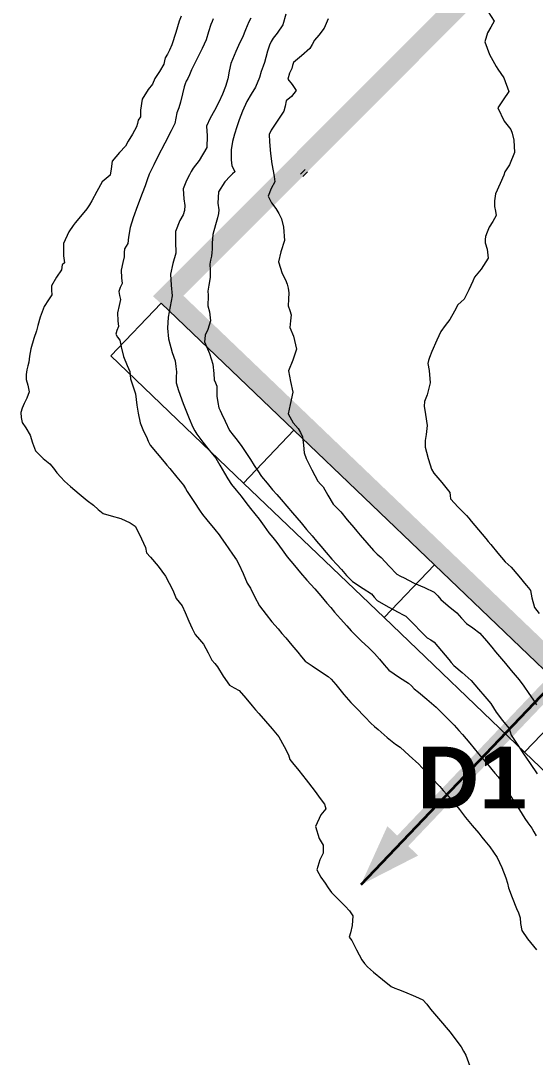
# Model space of a CAD drawing. Header units: metres. Extents: x 354768 to 355417, y 9249536 to 9250102.
# Drawn here: x 354811.21 to 354819.68, y 9249843.12 to 9249860.15 of the extents above; entities that cross this region are included whole.
import ezdxf
from ezdxf.enums import TextEntityAlignment as Align

# ---------------------------------------------------------------- set-up
doc = ezdxf.new("R2010")
doc.units = ezdxf.units.M
doc.header["$LTSCALE"] = 0.25
doc.linetypes.add('DASHED', pattern=[1.524, 1.27, -0.254])
for name, color, linetype, lineweight in [('ARQ-BASE', 8, 'CONTINUOUS', 13), ('ARQ-VEREDA', 9, 'CONTINUOUS', 9), ('DESCARGA', 1, 'CONTINUOUS', 35), ('LIMITE-INTERV', 1, 'DASHED', 70), ('TITULOS', 160, 'CONTINUOUS', 35)]:
    doc.layers.add(name, color=color, linetype=linetype, lineweight=lineweight)
doc.layers.add('CURVAS', color=33, linetype='CONTINUOUS', lineweight=13, true_color=0xb08860)
doc.layers.add('NUDOS', color=7, linetype='CONTINUOUS')
doc.styles.add('TITULOS', font='arialbd.ttf')

# ---------------------------------------------------------------- blocks, each defined once
blk = doc.blocks.new('ARQUITECTURA_BASE')
at = {"layer": 'ARQ-BASE'}
for points in [[(354815.894, 9249857.707), (354815.816, 9249857.629)], [(354815.929, 9249857.671), (354815.852, 9249857.594)]]:
    blk.add_lwpolyline(points, dxfattribs=at)
at = {"layer": 'ARQ-VEREDA'}
for points in [[(354812.697, 9249854.644), (354814.879, 9249852.556), (354815.708, 9249853.423), (354813.526, 9249855.511), (354812.697, 9249854.644)], [(354814.879, 9249852.556), (354817.191, 9249850.344), (354818.02, 9249851.211), (354815.708, 9249853.423), (354814.879, 9249852.556)], [(354817.191, 9249850.344), (354819.503, 9249848.131), (354820.332, 9249848.998), (354818.02, 9249851.211), (354817.191, 9249850.344)], [(354819.503, 9249848.131), (354821.815, 9249845.919), (354822.644, 9249846.786), (354820.332, 9249848.998), (354819.503, 9249848.131)]]:
    blk.add_lwpolyline(points, close=True, dxfattribs=at)
blk = doc.blocks.new('CURVAS_DE_NIVEL')
at = {"layer": 'CURVAS'}
for points in [[(354813.853, 9249860.23), (354813.822, 9249860.146), (354813.766, 9249859.962), (354813.701, 9249859.757), (354813.66, 9249859.667), (354813.627, 9249859.601), (354813.588, 9249859.543), (354813.579, 9249859.494), (354813.568, 9249859.439), (354813.494, 9249859.32), (354813.419, 9249859.203), (354813.384, 9249859.113), (354813.311, 9249859.024), (354813.214, 9249858.866), (354813.186, 9249858.683), (354813.185, 9249858.574), (354813.144, 9249858.517), (354813.133, 9249858.465), (354813.119, 9249858.407), (354813.051, 9249858.289), (354812.983, 9249858.176), (354812.937, 9249858.092), (354812.837, 9249857.987), (354812.72, 9249857.843), (354812.699, 9249857.719), (354812.685, 9249857.615), (354812.621, 9249857.558), (354812.551, 9249857.503), (354812.465, 9249857.349), (354812.384, 9249857.196), (354812.343, 9249857.128), (354812.299, 9249857.061), (354812.199, 9249856.937), (354812.112, 9249856.83), (354812.076, 9249856.786), (354812.006, 9249856.685), (354811.917, 9249856.492), (354811.917, 9249856.288), (354811.936, 9249856.176), (354811.896, 9249856.139), (354811.887, 9249856.06), (354811.805, 9249855.937), (354811.719, 9249855.799), (354811.722, 9249855.725), (354811.725, 9249855.651), (354811.67, 9249855.567), (354811.597, 9249855.455), (354811.536, 9249855.28), (354811.497, 9249855.146), (354811.471, 9249855.056), (354811.429, 9249854.929), (354811.379, 9249854.764), (354811.361, 9249854.64), (354811.349, 9249854.545), (354811.331, 9249854.48), (354811.314, 9249854.415), (354811.306, 9249854.34), (354811.303, 9249854.26), (354811.331, 9249854.167), (354811.354, 9249854.056), (354811.315, 9249853.951), (354811.27, 9249853.864), (354811.238, 9249853.789), (354811.214, 9249853.713), (354811.22, 9249853.632), (354811.239, 9249853.552), (354811.297, 9249853.463), (354811.371, 9249853.345), (354811.407, 9249853.218), (354811.458, 9249853.083), (354811.585, 9249852.96), (354811.695, 9249852.873), (354811.752, 9249852.799), (354811.808, 9249852.724), (354811.871, 9249852.654), (354811.936, 9249852.587), (354812.033, 9249852.499), (354812.174, 9249852.378), (354812.309, 9249852.27), (354812.409, 9249852.192), (354812.487, 9249852.121), (354812.57, 9249852.058), (354812.703, 9249852.019), (354812.863, 9249851.973), (354813.012, 9249851.901), (354813.099, 9249851.85), (354813.137, 9249851.775), (354813.202, 9249851.637), (354813.265, 9249851.496), (354813.284, 9249851.408), (354813.346, 9249851.339), (354813.474, 9249851.191), (354813.597, 9249851.027), (354813.714, 9249850.794), (354813.772, 9249850.657), (354813.821, 9249850.598), (354813.87, 9249850.538), (354813.917, 9249850.428), (354813.977, 9249850.284), (354814.032, 9249850.166), (354814.086, 9249850.066), (354814.152, 9249849.987), (354814.218, 9249849.909), (354814.295, 9249849.767), (354814.359, 9249849.643), (354814.405, 9249849.588), (354814.451, 9249849.534), (354814.543, 9249849.385), (354814.647, 9249849.232), (354814.726, 9249849.19), (354814.807, 9249849.149), (354814.918, 9249849.022), (354815.022, 9249848.894), (354815.076, 9249848.83), (354815.129, 9249848.767), (354815.239, 9249848.642), (354815.35, 9249848.516), (354815.407, 9249848.451), (354815.461, 9249848.384), (354815.548, 9249848.227), (354815.619, 9249848.089), (354815.638, 9249848.014), (354815.683, 9249847.957), (354815.786, 9249847.831), (354815.907, 9249847.678), (354816.038, 9249847.51), (354816.157, 9249847.353), (354816.211, 9249847.28), (354816.232, 9249847.202), (354816.149, 9249847.103), (354816.061, 9249846.913), (354816.121, 9249846.713), (354816.189, 9249846.607), (354816.186, 9249846.548), (354816.189, 9249846.476), (354816.134, 9249846.366), (354816.086, 9249846.201), (354816.149, 9249846.077), (354816.224, 9249845.983), (354816.272, 9249845.904), (354816.324, 9249845.826), (354816.433, 9249845.717), (354816.549, 9249845.604), (354816.621, 9249845.526), (354816.675, 9249845.442), (354816.664, 9249845.287), (354816.641, 9249845.165), (354816.615, 9249845.092), (354816.658, 9249845.041), (354816.736, 9249844.887), (354816.824, 9249844.719), (354816.871, 9249844.66), (354816.919, 9249844.607), (354816.966, 9249844.562), (354817.015, 9249844.519), (354817.162, 9249844.399), (354817.309, 9249844.282), (354817.367, 9249844.257), (354817.426, 9249844.234), (354817.529, 9249844.193), (354817.709, 9249844.12), (354817.827, 9249844.064), (354817.893, 9249843.993), (354817.954, 9249843.913), (354818.052, 9249843.798), (354818.149, 9249843.682), (354818.212, 9249843.607), (354818.275, 9249843.531), (354818.373, 9249843.405), (354818.459, 9249843.29), (354818.498, 9249843.223), (354818.534, 9249843.154), (354818.602, 9249842.974)], [(354815.001, 9249860.196), (354814.965, 9249860.136), (354814.912, 9249860.002), (354814.864, 9249859.878), (354814.819, 9249859.793), (354814.753, 9249859.649), (354814.67, 9249859.451), (354814.644, 9249859.326), (354814.619, 9249859.2), (354814.581, 9249859.074), (354814.533, 9249858.945), (354814.473, 9249858.817), (354814.403, 9249858.68), (354814.328, 9249858.552), (354814.272, 9249858.42), (354814.28, 9249858.26), (354814.274, 9249858.072), (354814.151, 9249857.855), (354814.051, 9249857.73), (354814.02, 9249857.674), (354813.99, 9249857.619), (354813.94, 9249857.527), (354813.888, 9249857.389), (354813.896, 9249857.225), (354813.914, 9249857.115), (354813.907, 9249857.032), (354813.888, 9249856.963), (354813.832, 9249856.868), (354813.759, 9249856.69), (354813.759, 9249856.527), (354813.765, 9249856.335), (354813.718, 9249856.162), (354813.675, 9249855.988), (354813.688, 9249855.809), (354813.705, 9249855.63), (354813.674, 9249855.456), (354813.639, 9249855.281), (354813.628, 9249855.103), (354813.645, 9249854.926), (354813.704, 9249854.702), (354813.753, 9249854.562), (354813.767, 9249854.472), (354813.776, 9249854.383), (354813.772, 9249854.294), (354813.772, 9249854.205), (354813.811, 9249854.074), (354813.888, 9249853.861), (354813.983, 9249853.618), (354814.045, 9249853.472), (354814.077, 9249853.414), (354814.111, 9249853.357), (354814.209, 9249853.229), (354814.314, 9249853.094), (354814.369, 9249853.031), (354814.422, 9249852.966), (354814.489, 9249852.852), (354814.564, 9249852.718), (354814.62, 9249852.623), (354814.681, 9249852.53), (354814.756, 9249852.439), (354814.841, 9249852.34), (354814.919, 9249852.236), (354814.992, 9249852.138), (354815.065, 9249852.049), (354815.138, 9249851.96), (354815.219, 9249851.845), (354815.294, 9249851.739), (354815.361, 9249851.66), (354815.428, 9249851.58), (354815.516, 9249851.457), (354815.599, 9249851.342), (354815.657, 9249851.271), (354815.717, 9249851.201), (354815.818, 9249851.081), (354815.921, 9249850.959), (354815.987, 9249850.888), (354816.053, 9249850.817), (354816.152, 9249850.7), (354816.251, 9249850.583), (354816.313, 9249850.509), (354816.376, 9249850.435), (354816.475, 9249850.323), (354816.58, 9249850.207), (354816.651, 9249850.128), (354816.724, 9249850.05), (354816.821, 9249849.96), (354816.936, 9249849.853), (354817.033, 9249849.754), (354817.118, 9249849.662), (354817.193, 9249849.569), (354817.271, 9249849.482), (354817.447, 9249849.361), (354817.595, 9249849.266), (354817.64, 9249849.222), (354817.685, 9249849.176), (354817.755, 9249849.119), (354817.894, 9249849.005), (354818.045, 9249848.873), (354818.241, 9249848.682), (354818.343, 9249848.575), (354818.383, 9249848.533), (354818.423, 9249848.491), (354818.48, 9249848.423), (354818.601, 9249848.28), (354818.745, 9249848.108), (354818.891, 9249847.934), (354819.014, 9249847.789), (354819.067, 9249847.726), (354819.099, 9249847.679), (354819.172, 9249847.567), (354819.315, 9249847.346), (354819.417, 9249847.185), (354819.508, 9249847.041), (354819.553, 9249846.971), (354819.588, 9249846.928), (354819.622, 9249846.886), (354819.655, 9249846.827), (354819.69, 9249846.759)], [(354814.378, 9249860.186), (354814.361, 9249860.142), (354814.342, 9249860.092), (354814.305, 9249859.973), (354814.263, 9249859.841), (354814.232, 9249859.769), (354814.199, 9249859.698), (354814.11, 9249859.522), (354814.021, 9249859.346), (354813.988, 9249859.264), (354813.963, 9249859.202), (354813.936, 9249859.159), (354813.919, 9249859.115), (354813.9, 9249859.065), (354813.875, 9249858.95), (354813.843, 9249858.812), (354813.813, 9249858.724), (354813.784, 9249858.639), (354813.767, 9249858.551), (354813.749, 9249858.465), (354813.688, 9249858.343), (354813.582, 9249858.143), (354813.47, 9249857.923), (354813.401, 9249857.785), (354813.363, 9249857.708), (354813.326, 9249857.63), (354813.295, 9249857.541), (354813.262, 9249857.442), (354813.213, 9249857.314), (354813.136, 9249857.113), (354813.062, 9249856.912), (354813.012, 9249856.754), (354812.988, 9249856.595), (354812.977, 9249856.493), (354812.948, 9249856.45), (354812.92, 9249856.407), (354812.918, 9249856.344), (354812.917, 9249856.275), (354812.894, 9249856.182), (354812.868, 9249856.056), (354812.873, 9249855.929), (354812.88, 9249855.833), (354812.852, 9249855.769), (354812.825, 9249855.705), (354812.84, 9249855.638), (354812.857, 9249855.57), (354812.835, 9249855.476), (354812.808, 9249855.352), (354812.813, 9249855.224), (354812.82, 9249855.128), (354812.796, 9249855.061), (354812.777, 9249855), (354812.808, 9249854.952), (354812.843, 9249854.904), (354812.866, 9249854.796), (354812.905, 9249854.634), (354812.966, 9249854.486), (354813.009, 9249854.39), (354813.014, 9249854.33), (354813.019, 9249854.269), (354813.057, 9249854.155), (354813.1, 9249854.02), (354813.113, 9249853.927), (354813.124, 9249853.833), (354813.144, 9249853.703), (354813.178, 9249853.546), (354813.236, 9249853.409), (354813.284, 9249853.314), (354813.312, 9249853.245), (354813.343, 9249853.177), (354813.457, 9249853.039), (354813.573, 9249852.904), (354813.619, 9249852.849), (354813.665, 9249852.795), (354813.782, 9249852.655), (354813.894, 9249852.52), (354813.922, 9249852.468), (354813.951, 9249852.416), (354814.06, 9249852.251), (354814.165, 9249852.095), (354814.206, 9249852.039), (354814.277, 9249851.951), (354814.407, 9249851.792), (354814.478, 9249851.705), (354814.511, 9249851.658), (354814.577, 9249851.563), (354814.698, 9249851.39), (354814.765, 9249851.293), (354814.803, 9249851.224), (354814.871, 9249851.069), (354814.941, 9249850.912), (354814.991, 9249850.829), (354815.061, 9249850.694), (354815.144, 9249850.54), (354815.196, 9249850.466), (354815.25, 9249850.394), (354815.347, 9249850.278), (354815.448, 9249850.159), (354815.51, 9249850.085), (354815.573, 9249850.012), (354815.672, 9249849.894), (354815.771, 9249849.777), (354815.831, 9249849.701), (354815.895, 9249849.629), (354816.008, 9249849.551), (354816.179, 9249849.439), (354816.271, 9249849.379), (354816.32, 9249849.334), (354816.395, 9249849.245), (354816.531, 9249849.084), (354816.605, 9249848.996), (354816.643, 9249848.952), (354816.724, 9249848.867), (354816.877, 9249848.708), (354816.973, 9249848.61), (354817.034, 9249848.556), (354817.096, 9249848.504), (354817.243, 9249848.377), (354817.377, 9249848.263), (354817.453, 9249848.214), (354817.605, 9249848.08), (354817.765, 9249847.936), (354817.813, 9249847.881), (354817.86, 9249847.825), (354817.981, 9249847.702), (354818.109, 9249847.572), (354818.165, 9249847.506), (354818.221, 9249847.439), (354818.328, 9249847.315), (354818.433, 9249847.192), (354818.483, 9249847.125), (354818.532, 9249847.058), (354818.64, 9249846.929), (354818.747, 9249846.802), (354818.798, 9249846.739), (354818.848, 9249846.676), (354818.931, 9249846.579), (354819.052, 9249846.405), (354819.128, 9249846.24), (354819.193, 9249846.066), (354819.222, 9249845.982), (354819.236, 9249845.906), (354819.298, 9249845.746), (354819.367, 9249845.567), (354819.399, 9249845.491), (354819.427, 9249845.413), (354819.436, 9249845.316), (354819.454, 9249845.205), (354819.551, 9249845.065), (354819.648, 9249844.945), (354819.698, 9249844.885)], [(354815.572, 9249860.261), (354815.524, 9249860.088), (354815.434, 9249859.951), (354815.365, 9249859.866), (354815.333, 9249859.81), (354815.304, 9249859.752), (354815.275, 9249859.652), (354815.247, 9249859.546), (354815.224, 9249859.469), (354815.204, 9249859.406), (354815.171, 9249859.321), (354815.139, 9249859.221), (354815.077, 9249859.062), (354815.006, 9249858.944), (354814.933, 9249858.827), (354814.864, 9249858.669), (354814.809, 9249858.523), (354814.767, 9249858.408), (354814.731, 9249858.291), (354814.698, 9249858.167), (354814.675, 9249858.031), (354814.676, 9249857.869), (354814.686, 9249857.766), (354814.713, 9249857.717), (354814.735, 9249857.671), (354814.7, 9249857.635), (354814.66, 9249857.6), (354814.572, 9249857.505), (354814.467, 9249857.339), (354814.458, 9249857.154), (354814.474, 9249857.044), (354814.469, 9249856.984), (354814.45, 9249856.913), (354814.416, 9249856.8), (354814.375, 9249856.638), (354814.365, 9249856.498), (354814.363, 9249856.4), (354814.358, 9249856.342), (354814.352, 9249856.285), (354814.337, 9249856.221), (354814.322, 9249856.151), (354814.328, 9249856.056), (354814.331, 9249855.932), (354814.31, 9249855.805), (354814.291, 9249855.71), (354814.295, 9249855.642), (354814.299, 9249855.58), (354814.294, 9249855.525), (354814.29, 9249855.47), (354814.317, 9249855.37), (354814.338, 9249855.221), (354814.292, 9249855.078), (354814.248, 9249854.985), (354814.242, 9249854.927), (354814.239, 9249854.875), (354814.27, 9249854.799), (354814.318, 9249854.683), (354814.376, 9249854.508), (354814.393, 9249854.355), (354814.397, 9249854.253), (354814.417, 9249854.201), (354814.437, 9249854.148), (354814.437, 9249854.074), (354814.437, 9249853.985), (354814.455, 9249853.879), (354814.473, 9249853.79), (354814.496, 9249853.746), (354814.519, 9249853.701), (354814.575, 9249853.574), (354814.648, 9249853.421), (354814.709, 9249853.341), (354814.774, 9249853.262), (354814.849, 9249853.158), (354814.929, 9249853.042), (354814.995, 9249852.941), (354815.056, 9249852.846), (354815.114, 9249852.755), (354815.174, 9249852.666), (354815.265, 9249852.556), (354815.358, 9249852.447), (354815.429, 9249852.365), (354815.5, 9249852.284), (354815.591, 9249852.175), (354815.682, 9249852.066), (354815.754, 9249851.983), (354815.826, 9249851.901), (354815.917, 9249851.794), (354816.007, 9249851.686), (354816.078, 9249851.602), (354816.148, 9249851.519), (354816.236, 9249851.413), (354816.329, 9249851.304), (354816.411, 9249851.219), (354816.492, 9249851.135), (354816.573, 9249851.038), (354816.669, 9249850.936), (354816.844, 9249850.822), (354816.981, 9249850.738), (354817.029, 9249850.681), (354817.076, 9249850.625), (354817.257, 9249850.524), (354817.435, 9249850.428), (354817.496, 9249850.395), (354817.546, 9249850.367), (354817.586, 9249850.332), (354817.665, 9249850.251), (354817.812, 9249850.102), (354817.901, 9249850.013), (354817.958, 9249849.977), (354818.014, 9249849.94), (354818.135, 9249849.799), (354818.254, 9249849.656), (354818.294, 9249849.607), (354818.336, 9249849.558), (354818.473, 9249849.443), (354818.623, 9249849.313), (354818.685, 9249849.242), (354818.745, 9249849.168), (354818.849, 9249849.047), (354818.945, 9249848.931), (354818.989, 9249848.86), (354819.032, 9249848.789), (354819.141, 9249848.653), (354819.241, 9249848.526), (354819.262, 9249848.47), (354819.282, 9249848.413), (354819.392, 9249848.246), (354819.497, 9249848.088), (354819.533, 9249848.037), (354819.594, 9249847.946), (354819.707, 9249847.778)], [(354816.272, 9249860.186), (354816.204, 9249860.03), (354816.116, 9249859.916), (354816.046, 9249859.834), (354816.01, 9249859.764), (354815.972, 9249859.695), (354815.833, 9249859.575), (354815.703, 9249859.466), (354815.687, 9249859.416), (354815.672, 9249859.366), (354815.635, 9249859.29), (354815.605, 9249859.194), (354815.679, 9249859.106), (354815.747, 9249859.005), (354815.669, 9249858.91), (354815.581, 9249858.834), (354815.561, 9249858.751), (354815.544, 9249858.667), (354815.434, 9249858.5), (354815.332, 9249858.353), (354815.298, 9249858.281), (354815.305, 9249858.164), (354815.323, 9249857.97), (354815.347, 9249857.803), (354815.367, 9249857.686), (354815.385, 9249857.595), (354815.393, 9249857.506), (354815.335, 9249857.397), (354815.285, 9249857.27), (354815.34, 9249857.161), (354815.411, 9249857.069), (354815.46, 9249856.984), (354815.502, 9249856.896), (354815.535, 9249856.76), (354815.55, 9249856.544), (354815.494, 9249856.358), (354815.452, 9249856.191), (354815.512, 9249855.997), (354815.569, 9249855.894), (354815.599, 9249855.824), (354815.612, 9249855.759), (354815.624, 9249855.68), (354815.618, 9249855.575), (354815.613, 9249855.468), (354815.638, 9249855.393), (354815.661, 9249855.318), (354815.65, 9249855.223), (354815.641, 9249855.11), (354815.7, 9249854.97), (354815.751, 9249854.754), (354815.688, 9249854.577), (354815.62, 9249854.402), (354815.652, 9249854.226), (354815.692, 9249854.048), (354815.646, 9249853.849), (354815.614, 9249853.693), (354815.696, 9249853.545), (354815.775, 9249853.452), (354815.816, 9249853.386), (354815.851, 9249853.318), (354815.867, 9249853.178), (354815.878, 9249853.051), (354815.908, 9249852.959), (354816.001, 9249852.775), (354816.101, 9249852.587), (354816.145, 9249852.54), (354816.19, 9249852.494), (354816.267, 9249852.358), (354816.354, 9249852.211), (354816.414, 9249852.146), (354816.477, 9249852.082), (354816.586, 9249851.953), (354816.691, 9249851.827), (354816.745, 9249851.763), (354816.799, 9249851.699), (354816.905, 9249851.572), (354817.014, 9249851.445), (354817.078, 9249851.39), (354817.143, 9249851.335), (354817.276, 9249851.191), (354817.402, 9249851.057), (354817.461, 9249851.027), (354817.521, 9249851), (354817.594, 9249850.959), (354817.683, 9249850.91), (354817.855, 9249850.838), (354818.017, 9249850.764), (354818.073, 9249850.704), (354818.126, 9249850.641), (354818.245, 9249850.54), (354818.386, 9249850.421), (354818.466, 9249850.335), (354818.548, 9249850.25), (354818.651, 9249850.176), (354818.767, 9249850.089), (354818.878, 9249849.965), (354818.961, 9249849.86), (354819.025, 9249849.783), (354819.09, 9249849.707), (354819.186, 9249849.592), (354819.283, 9249849.477), (354819.348, 9249849.401), (354819.412, 9249849.324), (354819.488, 9249849.217), (354819.569, 9249849.098), (354819.637, 9249849.002), (354819.697, 9249848.911)], [(354818.903, 9249860.297), (354818.999, 9249860.147), (354818.976, 9249860.098), (354818.946, 9249860.049), (354818.893, 9249859.953), (354818.847, 9249859.805), (354818.926, 9249859.599), (354819.009, 9249859.448), (354819.036, 9249859.403), (354819.063, 9249859.359), (354819.158, 9249859.215), (354819.242, 9249858.99), (354819.151, 9249858.855), (354819.064, 9249858.722), (354819.168, 9249858.501), (354819.276, 9249858.365), (354819.298, 9249858.303), (354819.327, 9249858.191), (354819.338, 9249857.989), (354819.251, 9249857.783), (354819.178, 9249857.67), (354819.163, 9249857.616), (354819.098, 9249857.48), (354819.022, 9249857.306), (354819.008, 9249857.194), (354819.005, 9249857.1), (354819.022, 9249857.024), (354819.034, 9249856.95), (354818.981, 9249856.855), (354818.921, 9249856.758), (354818.885, 9249856.678), (354818.858, 9249856.61), (354818.855, 9249856.556), (354818.855, 9249856.502), (354818.887, 9249856.4), (354818.905, 9249856.252), (354818.785, 9249856.068), (354818.676, 9249855.939), (354818.65, 9249855.875), (354818.585, 9249855.731), (354818.51, 9249855.576), (354818.457, 9249855.531), (354818.404, 9249855.486), (354818.348, 9249855.382), (354818.272, 9249855.241), (354818.195, 9249855.143), (354818.122, 9249855.045), (354818.056, 9249854.906), (354817.977, 9249854.72), (354817.936, 9249854.619), (354817.921, 9249854.571), (354817.909, 9249854.521), (354817.932, 9249854.407), (354817.947, 9249854.204), (354817.898, 9249854.005), (354817.856, 9249853.898), (354817.849, 9249853.817), (354817.873, 9249853.685), (354817.897, 9249853.499), (354817.883, 9249853.352), (354817.867, 9249853.254), (354817.865, 9249853.2), (354817.866, 9249853.147), (354817.887, 9249853.065), (354817.916, 9249852.961), (354817.949, 9249852.857), (354817.973, 9249852.783), (354818.007, 9249852.718), (354818.14, 9249852.563), (354818.274, 9249852.402), (354818.278, 9249852.349), (354818.283, 9249852.297), (354818.411, 9249852.161), (354818.545, 9249852.024), (354818.585, 9249851.977), (354818.624, 9249851.93), (354818.743, 9249851.787), (354818.862, 9249851.642), (354818.903, 9249851.594), (354818.944, 9249851.545), (354819.063, 9249851.402), (354819.184, 9249851.26), (354819.231, 9249851.217), (354819.279, 9249851.174), (354819.406, 9249851.024), (354819.53, 9249850.876), (354819.567, 9249850.834), (354819.601, 9249850.791), (354819.622, 9249850.671), (354819.664, 9249850.509), (354819.741, 9249850.411)]]:
    blk.add_lwpolyline(points, dxfattribs=at)
blk = doc.blocks.new('LIMITE_DE_INTERVENCION')
at = {"layer": 'LIMITE-INTERV', "const_width": 0.35}
blk.add_lwpolyline([(354813.64, 9249855.63), (354841.92, 9249883.91), (354871.13, 9249854.7), (354916.13, 9249854.7), (354916.13, 9249869.58), (354977.74, 9249869.58), (354977.74, 9249785.21), (354976.37, 9249784.1), (354969.93, 9249785.38), (354969.93, 9249791.81), (354955.81, 9249791.81), (354948.88, 9249794.19), (354936.64, 9249794.19), (354936.64, 9249792.02), (354926.97, 9249793.95), (354926.97, 9249800.53), (354919.17, 9249800.53), (354919.17, 9249802.42), (354907.61, 9249802.61), (354883.57, 9249802.61), (354879.56, 9249803.41), (354859.72, 9249811.52)], close=True, dxfattribs=at)
blk = doc.blocks.new('ROTULOS_RED')
at = {"layer": 'DESCARGA'}
blk.add_line((354820.121, 9249849.426), (354816.808, 9249845.953), dxfattribs=at)
at = {"layer": 'DESCARGA', "const_width": 0.25}
blk.add_lwpolyline([(354820.121, 9249849.426), (354817.36, 9249846.532)], dxfattribs=at)
at = {"layer": 'DESCARGA'}
blk.add_solid([(354816.808, 9249845.953), (354817.751, 9249846.435), (354817.245, 9249846.918)], dxfattribs=at)
at = {"layer": 'TITULOS', "color": 1, "style": 'TITULOS'}
blk.add_text('D1', height=1.0125, dxfattribs=at).set_placement((354817.735, 9249846.907), align=Align.BOTTOM_LEFT)

msp = doc.modelspace()

# ---------------------------------------------------------------- block references
at = {"layer": 'ARQ-BASE'}
msp.add_blockref('ARQUITECTURA_BASE', (0, 0), dxfattribs=at)
at = {"layer": 'CURVAS'}
msp.add_blockref('CURVAS_DE_NIVEL', (0, 0), dxfattribs=at)
at = {"layer": 'LIMITE-INTERV'}
msp.add_blockref('LIMITE_DE_INTERVENCION', (0, 0), dxfattribs=at)
at = {"layer": 'NUDOS'}
msp.add_blockref('ROTULOS_RED', (0, 0), dxfattribs=at)

doc.saveas('drawing.dxf')
